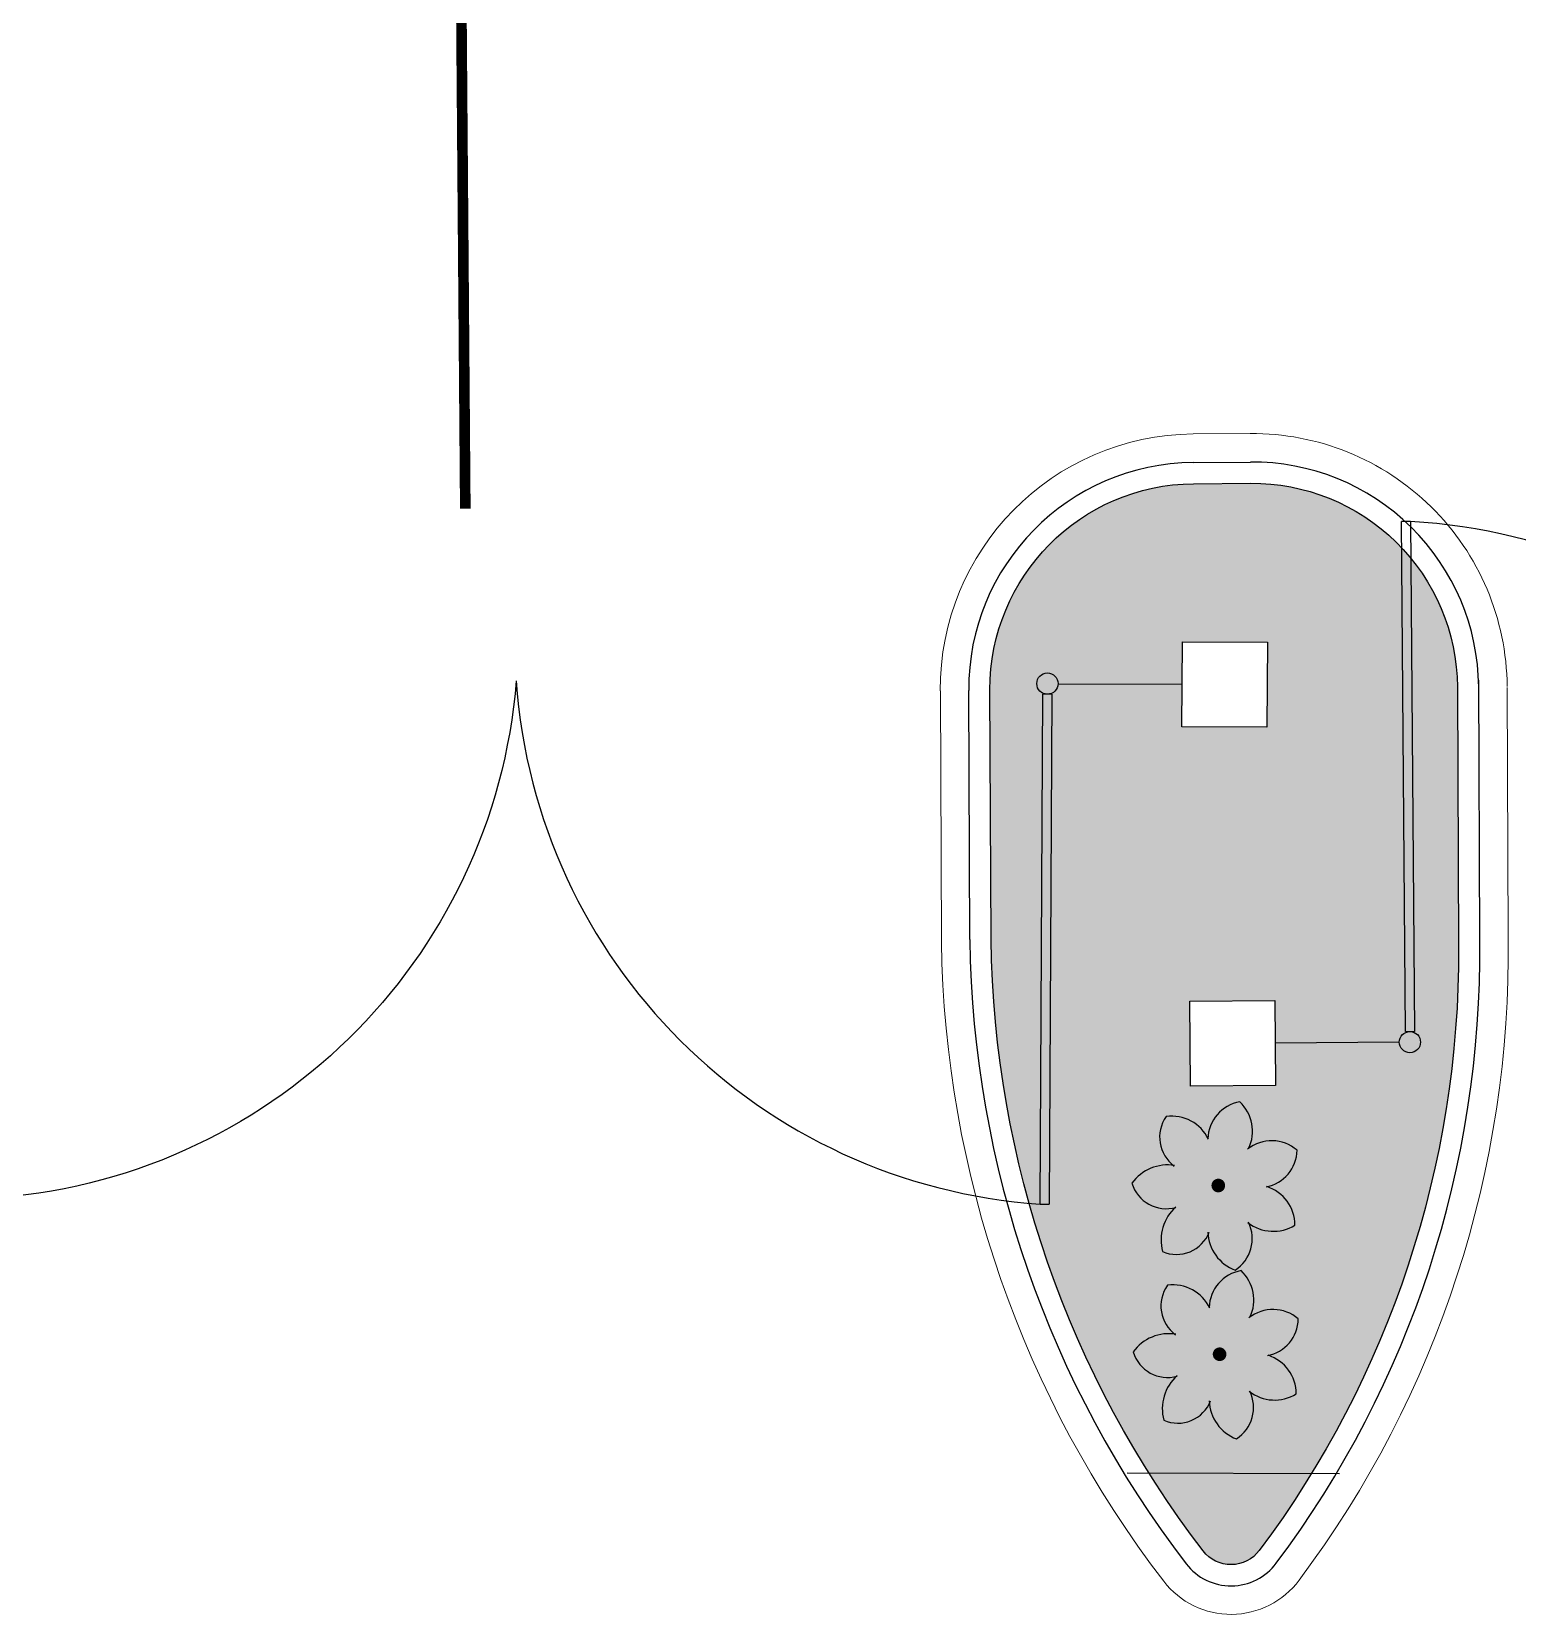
# Model space of a CAD drawing. Header units: feet. Extents: x 919634 to 928945, y 707022 to 708026.
# Drawn here: x 920562.41 to 920597.37, y 707489.18 to 707526.42 of the extents above; entities that cross this region are included whole.
import ezdxf

# ---------------------------------------------------------------- set-up
doc = ezdxf.new("R2010")
doc.units = ezdxf.units.FT
doc.header["$LTSCALE"] = 20
doc.header["$MEASUREMENT"] = 0
for name, color, linetype in [('-u-site-xref', 7, 'Continuous'), ('L-002', 15, 'Continuous'), ('LK-SHRB-035M', 4, 'Continuous'), ('LK-SHRB-TRNK', 3, 'Continuous'), ('LP-PATT-GRND', 251, 'Continuous'), ('LP-SHRB', 7, 'Continuous'), ('Site Plan$0$-u-site-fence', 4, 'Site Plan$0$FENCELINE1'), ('Site Plan$0$SP-SIGNAGE', 4, 'Continuous')]:
    doc.layers.add(name, color=color, linetype=linetype)
for name, color, linetype, lineweight in [('Site Plan$0$SP-CURB', 3, 'Continuous', 25), ('Site Plan$0$SP-PAVEMENT MARKINGS', 252, 'Continuous', 30), ('Site Plan$0$SP-PAVEMENT MARKINGS-YELLOW', 252, 'Continuous', 18)]:
    doc.layers.add(name, color=color, linetype=linetype, lineweight=lineweight)
doc.layers.get('-u-site-xref').off()
doc.linetypes.add('Site Plan$0$FENCELINE1', pattern='A,0.25,-0.1,[133,ltypeshp.shx,S=0.1,R=0,X=-0.1,Y=0],-0.1,1', length=1.45)

# ---------------------------------------------------------------- blocks, each defined once
blk = doc.blocks.new('Site Plan')
at = {"layer": 'Site Plan$0$SP-SIGNAGE'}
h = blk.add_hatch(color=256, dxfattribs=at)
edge = h.paths.add_edge_path()
edge.add_arc((920590.6851502712, 707493.1179579545), 0.6250000000000013, 359.8343584087905, 719.8343584087905)
at = {"layer": 'Site Plan$0$-u-site-fence', "ltscale": 0.12, "extrusion": (-1.18414934996903e-08, -1.491196457665314e-08, 0.9999999999999999)}
for p, q in [((920594.7321424779, 707502.888965232, 1.419334592633881e-06), (920594.641909323, 707514.8900325442, 1.597225587957052e-06)), ((920594.8548542925, 707514.8916336267, 1.599771049742849e-06), (920594.9462735405, 707502.8907449141, 1.421896762776598e-06))]:
    blk.add_line(p, q, dxfattribs=at)
at = {"layer": 'Site Plan$0$-u-site-fence', "ltscale": 0.12}
for p, q in [((920594.8553540619, 707514.8916373843, 1.419380544959159e-06), (920594.6424090924, 707514.8900363018, 1.596809173304292e-06)), ((920586.5600656405, 707511.0768098143, -0.001247771737694803), (920589.4800395796, 707511.0632800624, -0.01237291482173208)), ((920586.4142903509, 707510.827620017, -0.001247773042667544), (920586.2001697446, 707510.8317358643, -0.001247770432722006)), ((920594.7321182443, 707502.8921883012, 1.419286817239129e-06), (920594.9462735405, 707502.8907449141, 1.421896762776598e-06)), ((920594.5894640958, 707502.6411986917, 1.420591789980108e-06), (920591.6695372921, 707502.6198472203, -0.0123729324352605)), ((920586.1418155747, 707498.8306408243, -0.001247772532525171), (920586.3547639428, 707498.8295843137, -0.001247595103896826))]:
    blk.add_line(p, q, dxfattribs=at)
at = {"layer": 'Site Plan$0$-u-site-fence', "ltscale": 0.12, "extrusion": (1.202666672673356e-08, 1.476302622373361e-08, 1)}
for p, q in [((920586.1418155747, 707498.8306408243, -0.00124759255843504), (920586.2001697446, 707510.8317358643, -0.001247770432722006)), ((920586.4143063418, 707510.8308431377, -0.001247772994892149), (920586.3547639428, 707498.8295843137, -0.001247595103896826))]:
    blk.add_line(p, q, dxfattribs=at)
at = {"layer": 'Site Plan$0$-u-site-fence', "ltscale": 0.12}
for points, elevation in [([(920607.3391411835, 707502.7313085106, 0.3744874482548909), (920594.8548542926, 707514.8916336265)], -2.70426583903749e-08), ([(920573.8102649387, 707511.1473778506, -0.3744874482548909), (920561.3520842766, 707498.9603084453)], -9.429129976812334e-09), ([(920573.8102649387, 707511.1473778506, 0.3744638849731128), (920586.1418155746, 707498.8306408244)], -9.429129976812334e-09)]:
    blk.add_lwpolyline(points, format="xyb", dxfattribs=dict(at, elevation=elevation))
at = {"layer": 'Site Plan$0$-u-site-fence', "ltscale": 0.12, "extrusion": (1.1094511829479e-10, 1.338640570502412e-08, 0.9999999999999999), "elevation": -0.002799235572231161}
blk.add_lwpolyline([(920589.4747369157, 707510.0632940395), (920589.485072317, 707512.0632673341), (920591.4850456116, 707512.0529319327), (920591.4747102103, 707510.052958638)], close=True, dxfattribs=at)
at = {"layer": 'Site Plan$0$-u-site-fence', "ltscale": 0.12, "extrusion": (5.612051850311804e-11, -1.338674781289985e-08, 1), "elevation": -0.02179242750229688}
blk.add_lwpolyline([(920591.6622251553, 707503.619820487), (920591.6768494267, 707501.619873955), (920589.6769028947, 707501.6052496834), (920589.6622786234, 707503.6051962153)], close=True, dxfattribs=at)
at = {"layer": 'Site Plan$0$-u-site-fence'}
for centre in [(920586.3100819073, 707511.0796616737, -0.001247771737694803), (920594.839463952, 707502.6414667513, 1.420591789980108e-06)]:
    blk.add_circle(centre, 0.2499999999999999, dxfattribs=at)
at = {"layer": 'Site Plan$0$SP-CURB'}
for p, q in [((920589.7448303024, 707516.2825718938), (920591.0847868293, 707516.2934162492)), ((920584.4839658944, 707505.0569023434), (920584.4607679984, 707510.9137832908)), ((920596.4841057246, 707505.0276098929), (920596.4598119808, 707511.1609021832))]:
    blk.add_line(p, q, dxfattribs=at)
for centre, radius, start, end in [((920589.7879649267, 707510.9527464367), 5.330000000012425, 90.46368834820413, 180.4189582524108), ((920591.127921454, 707510.9635907919), 5.329999999979587, 0.4189582524108807, 90.46368835487402), ((920609.133451691, 707505.371580451), 24.65149432281509, 180.7314046314781, 217.5014254575799), ((920572.4807216554, 707504.76854864), 24.00478201344874, 323.1769043856968, 0.6183519839269114), ((920590.6298912112, 707491.1761411839), 1.33, 217.6235548733993, 323.3038218317606)]:
    blk.add_arc(centre, radius, start, end, dxfattribs=at)
at = {"layer": 'Site Plan$0$SP-PAVEMENT MARKINGS', "const_width": 0.25, "elevation": 2.164071473874334e-08}
blk.add_lwpolyline([(920572.611834585, 707515.19524393), (920572.0196379586, 707590.2561434907)], dxfattribs=at)
at = {"layer": 'Site Plan$0$SP-PAVEMENT MARKINGS-YELLOW'}
for p, q in [((920589.7394081263, 707516.9525499531, -8.60463302153645e-09), (920591.0793646533, 707516.9633943085, -8.60463302153645e-09)), ((920583.8141723517, 707505.0043260248, -1.425742806877817e-08), (920583.7907856161, 707510.9088841585, -9.367371878862245e-09)), ((920597.1537721182, 707505.1122847281, -1.424938361880008e-08), (920597.1305088656, 707510.9854152309, -9.385601210795058e-09))]:
    blk.add_line(p, q, dxfattribs=at)
for centre, radius, start, end in [((920589.7879649267, 707510.9527464367, -8.60463302153645e-09), 6.000000000012426, 90.46368834820413, 180.4189582524108), ((920591.127921454, 707510.9635907919, -8.60463302153645e-09), 5.999999999979588, 0.4189582524108807, 90.46368835487402), ((920609.1374003241, 707505.3737100775, 1.607752105988337e-08), 25.32592188885489, 180.835700975153, 217.5030403206638), ((920572.4751213843, 707504.7714530393, 1.609361066564075e-08), 24.68100419906227, 323.1827444424305, 0.7912497382144578), ((920590.6298912112, 707491.1761411839, -4.459237719743971e-08), 2, 217.6235548733993, 323.3038218317606)]:
    blk.add_arc(centre, radius, start, end, dxfattribs=at)
at = {"layer": 'Site Plan$0$SP-SIGNAGE'}
blk.add_line((920593.1809579663, 707492.4857399644), (920588.185728841, 707492.5001811681), dxfattribs=at)
blk = doc.blocks.new('SHRUB-TROP-021')
at = {"layer": 'LK-SHRB-035M'}
for centre, radius, start, end in [((0.2050029450502109, 0.3360133686508497), 0.2813606815162891, 99.81236474148636, 178.8039190745492), ((-0.04115086955115999, 0.3981602491172147), 0.2924923688075597, 334.3201672926311, 47.34071649546451), ((-0.1695433585495323, 0.3541073003526698), 0.2609290315766107, 144.5008027595009, 233.9817316949567), ((-0.3404575688343812, 0.2125282054285194), 0.2960238089511707, 25.25543527769498, 98.06171615817009), ((0.3917317984839173, 0.04449209637533258), 0.2835755491196986, 49.13242841121446, 128.6055972661265), ((0.300101942051441, 0.2629031987627179), 0.2772053496805089, 280.4099225770028, 359.1805488834527), ((-0.372045348889344, -0.1722885144896793), 0.3231601176720892, 80.77017386270857, 144.1242211206259), ((-0.3819481711535531, 0.09298500412337418), 0.2631323076318442, 196.763254795117, 285.6734831794185), ((0.2642978576375157, -0.2912204918370485), 0.2979705563696382, 0.134352978046978, 72.07680648065515), ((-0.09337966430986455, -0.4001811930455723), 0.3267013662609426, 131.7923032997169, 194.9508527616941), ((-0.3066464151774113, -0.2466404376100435), 0.2589249086668167, 246.7100301005974, 338.3841968309644), ((0.2361128504607422, -0.3297749434067505), 0.3126474042495261, 182.1854245426471, 248.8532188837066), ((-0.02858895321833188, -0.3892367454438812), 0.2774207412489536, 303.201535627163, 25.53239975520598), ((0.4033293609324602, -0.0342472910201792), 0.3015592417502548, 232.0190087908792, 301.8066719822189)]:
    blk.add_arc(centre, radius, start, end, dxfattribs=at)
at = {"layer": 'LK-SHRB-TRNK', "const_width": 0.05}
blk.add_lwpolyline([(-0.02268510699350657, 0.01050647042030661, 1), (0.02268510699352078, -0.01050647042029951, 1)], format="xyb", close=True, dxfattribs=at)

msp = doc.modelspace()

# ---------------------------------------------------------------- block references
at = {"layer": '-u-site-xref'}
msp.add_blockref('Site Plan', (0, 0), dxfattribs=at)

# ---------------------------------------------------------------- next in the draw order: hatches: boundary and pattern name
at = {"layer": 'LP-PATT-GRND'}
h = msp.add_hatch(dxfattribs=at)
h.set_pattern_fill('LAFX-C230-CHIPSCRATCH', color=256, scale=10, angle=90, pattern_type=2)
h.set_pattern_definition([(96.17017509502999, (920580.2334120824, 707492.9265724082), (30.00000000001826, -280.0000000001584), [0.6762600000000001, -371.479618502]), (96.63251461514, (920574.4910120824, 707494.5982724082), (30.00000000005758, -260.0000000004334), [0.78664, -432.110577544]), (98.36588612402998, (920580.3606120824, 707493.0900724082), (9.99999999999824, -70.00000000001234), [0.62448, -343.032329809]), (100.8855270547, (920576.7990120824, 707497.4875724082), (40.00000000016262, -210.0000000000291), [0.48112, -264.282930084]), (102.094757077, (920574.6180120824, 707494.6709724081), (9.999999999994358, -50.00000000002232), [0.78053, -142.397682057]), (102.2004687274, (920579.4884120824, 707497.0150724082), (29.99999999996123, -139.9999999995915), [0.68788, -377.861982976]), (102.8750015596, (920579.6156120824, 707497.0696724082), (49.99999999997007, -220.0000000000911), [0.6523999999999999, -358.3740567199999]), (108.4349488229, (920577.1261120824, 707492.7811724083), (-3.841428877090303e-12, -10.00000000000512), [0.5171699999999999, -31.105606831]), (109.9831065219, (920577.0352120824, 707497.5057724082), (9.999999999992896, -29.99999999998114), [0.42538, -116.621615351]), (110.5560452196, (920581.2692120824, 707501.7941724082), (10.00000000002559, -30.00000000003855), [0.62103, -84.81900822010002]), (111.2505055071, (920580.3788120823, 707498.6686724082), (49.99999999988304, -129.9999999999208), [0.7019, -192.430179495]), (111.8014094864, (920579.9608120824, 707500.2132724082), (10.00000000002615, -29.9999999999925), [0.58714, -53.2645091486]), (115.6410058243, (920577.3260120824, 707492.7993724082), (109.9999999999661, -229.9999999999854), [0.50391, -276.8045815309999]), (115.6410058243, (920580.1426120824, 707500.2496724082), (109.9999999999661, -229.9999999999854), [0.50391, -276.8045815309999]), (116.5650511771, (920575.8904120824, 707492.8174724082), (-10.00000000000478, 9.999999999997097), [1.0565, -21.3042297141]), (117.2553283749, (920581.1783120824, 707501.6851724082), (9.9999999999965, -20.00000000002952), [0.67455, -370.539672181]), (117.4075754378, (920580.8876120824, 707497.1241724083), (9.99999999998016, -19.99999999997796), [0.5526599999999998, -303.585462117]), (119.3577535428, (920580.4878120824, 707498.8322724082), (50.00000000009329, -90.00000000013418), [0.66717, -182.908428953]), (122.0053832081, (920580.7786120824, 707497.0332724082), (29.99999999998492, -49.99999999995106), [0.5142899999999999, -93.825522741]), (124.6951535312, (920575.8541120824, 707493.2354724082), (19.99999999997083, -29.99999999999599), [0.5746299999999999, -157.53924993]), (125.7538872544, (920584.3038120824, 707498.1781724083), (49.99999999997907, -70.00000000006605), [0.5598, -307.498647829]), (126.0273733851, (920584.1766420824, 707497.9600724082), (50.00000000000984, -70.00000000002306), [0.74148, -135.27322799]), (133.6028189727, (920572.9100120824, 707490.7277724082), (190.0000000003203, -200.0000000003617), [0.52697, -289.473026689]), (144.7824070318, (920573.9820120824, 707493.9259724081), (-99.99999999967943, 69.99999999979174), [0.37812, -207.708396182]), (146.9761324442, (920574.0910120824, 707494.0349724082), (-170.0000000003255, 110.0000000002261), [0.43346, -238.103751104]), (150.2551187031, (920572.9650120824, 707491.0548624082), (-20.00000000004322, 10.00000000000814), [0.43951, -80.1830676909]), (163.4429286244, (920582.9955120824, 707496.9060724082), (-270.0000000000688, 79.99999999983302), [0.70143, -385.303752249]), (163.539985188, (920578.8887120824, 707494.0349724082), (-170.0000000001469, 49.99999999991471), [0.83371, -457.969076688]), (163.7397952917, (920578.4526120824, 707498.8685724082), (-70.00000000000418, 19.99999999998539), [0.45429, -249.545712663]), (163.8865817669, (920578.8524120824, 707493.8714724082), (-70.00000000000053, 20.00000000001471), [0.8511599999999999, -467.5503815979999]), (164.5778386813, (920578.5253120824, 707499.0502724082), (-109.9999999995936, 29.99999999980836), [0.5466599999999999, -300.2855221319999]), (169.5625246489, (920581.7780120823, 707494.4165724082), (-109.9999999996751, 19.9999999999044), [0.7021299999999998, -385.691446883]), (171.8698976458, (920581.8507120823, 707499.8316724082), (-9.999999999997915, 1.051303658781902e-11), [0.8994400000000001, -69.8112350807]), (172.146686698, (920581.7416120823, 707494.6164724082), (-220.0000000003102, 30.00000000012762), [0.53196, -292.213660848]), (174.2894068625, (920575.3453120823, 707490.6005724082), (-10.00000000000011, 6.389503580320761e-14), [0.5478599999999999, -99.95089246349998]), (174.559667969, (920576.5628120824, 707491.6181724082), (-110.0000000003845, 10.00000000002594), [0.76666, -210.183574948]), (175.2363583093, (920575.3998120824, 707490.7641124082), (-10.00000000000117, -4.070020396388562e-12), [0.43763, -119.978318273]), (175.3331416286, (920581.6690120824, 707499.7589724082), (-370.0000000000084, 29.99999999974646), [0.8933699999999999, -490.7365771029999]), (175.3645365731, (920576.5446120824, 707496.5062724082), (-250.0000000000108, 19.99999999998941), [0.67455, -370.539672181]), (176.054813771, (920583.0500120823, 707496.7243724082), (-150.0000000004044, 9.999999999928988), [1.0565, -289.632387014]), (176.1859251657, (920582.5230120823, 707498.4688724081), (-10.00000000000392, 1.683710428731311e-12), [0.5463499999999999, -149.78660889]), (177.3369992339, (920576.5083120824, 707491.5091724081), (-220.0000000002948, 10.00000000014053), [0.78222, -429.6826460520001]), (178.3634229584, (920582.5230120823, 707498.3416724082), (-10.00000000000306, -3.06120930616901e-12), [0.63626, -349.506566189]), (181.3639275316, (920584.1948120823, 707499.9225724082), (9.999999999998643, -6.544642959647517e-13), [0.76342, -419.35561173]), (183.4682292589, (920583.9585820824, 707499.7953724082), (169.9999999996823, 9.999999999929102), [0.60076, -330.004745519]), (186.5819446552, (920582.2686120823, 707503.1211724082), (90.0000000000428, 10.00000000003935), [0.47559, -261.249453069]), (186.7098368078, (920578.6161120824, 707496.4699724081), (89.99999999995987, 10.00000000006379), [0.3110499999999999, -170.861381821]), (186.7098368078, (920578.3436120824, 707493.9441724082), (89.99999999995987, 10.00000000006379), [0.3110499999999999, -170.861381821]), (187.3523793599, (920577.5804120824, 707495.5795724082), (79.99999999997496, 10.00000000000708), [0.56799, -312.002005805]), (187.7651660184, (920579.3794120824, 707492.1632724082), (149.9999999997006, 19.99999999989166), [0.40347, -221.632560479]), (188.6156481842, (920582.3776120824, 707503.2841724082), (200.0000000001857, 30.00000000015621), [0.6065, -333.159881996]), (189.0902769208, (920577.4532120824, 707495.4341724082), (189.9999999996422, 29.99999999986652), [0.46007, -252.719712555]), (189.1623470457, (920579.5247120823, 707492.0179724082), (249.9999999998704, 39.99999999988212), [0.5706, -313.435772893]), (189.6887865604, (920580.2879120824, 707495.9066724082), (59.99999999995016, 10.00000000002743), [0.75581, -415.176875051]), (189.7275785514, (920584.6854120824, 707500.1771724082), (59.99999999999588, 9.999999999997636), [0.6452999999999999, -354.460338149]), (190.539183729, (920580.2334120824, 707495.7430724083), (269.9999999999534, 50.00000000180336), [0.7947799999999999, -436.583772418]), (192.994616792, (920576.4719120824, 707496.8515724082), (89.99999999997969, 20.00000000013304), [0.48488, -132.931764718]), (195.945395901, (920578.5980120824, 707494.0167724082), (39.99999999998094, 10.00000000004902), [0.2645799999999999, -72.53651795419998]), (196.504361382, (920574.0910120824, 707492.0179724082), (169.9999999997914, 50.00000000072868), [0.51171, -281.090842904]), (196.699244234, (920579.3248120823, 707499.9770724082), (69.99999999999083, 20.0000000000048), [0.3794299999999999, -104.023633166]), (198.434948823, (920578.9614120824, 707499.8680724083), (10.00000000000512, 1.361183218152947e-11), [0.11493, -31.507849986]), (198.434948823, (920577.6167120824, 707497.9600724082), (10.00000000000512, 1.361183218152947e-11), [0.22985, -31.3929233703]), (198.434948823, (920575.7814120824, 707491.2910924082), (10.00000000000512, 1.361183218152947e-11), [0.11493, -31.507849986]), (200.55604522, (920577.3987120824, 707497.8873724082), (29.99999999996874, 10.00000000023503), [0.46577, -84.97426552839998]), (200.85445804, (920578.9978120824, 707496.6153724082), (79.99999999980065, 30.00000000059687), [0.40835, -224.313697015]), (202.109448344, (920581.5781120823, 707499.9952724082), (49.99999999988172, 20.00000000020357), [0.6276399999999999, -344.77068045]), (202.166345822, (920578.2530120824, 707491.0911724082), (49.99999999998452, 19.99999999991003), [0.5297999999999999, -291.017809221]), (202.932100438, (920577.7621120823, 707490.8913124081), (189.9999999994623, 80.00000000137501), [0.513, -281.798881414]), (204.44395478, (920581.8143120824, 707502.7211724082), (90.00000000030764, 39.99999999935265), [0.21957, -120.610892745]), (205.016893478, (920575.3998120824, 707495.7975724082), (129.9999999998764, 59.99999999966665), [0.3007899999999999, -165.228661834]), (205.463345062, (920574.4730120824, 707492.1996724082), (189.9999999999267, 90.00000000048611), [0.42266, -232.171408835]), (206.565051177, (920575.9995120824, 707491.4000724083), (-10.00000000001455, -9.999999999987327), [0.2438, -22.1168836071]), (206.565051177, (920581.9597120824, 707498.2689724081), (-10.00000000001455, -9.999999999987327), [0.48759, -21.8730874392]), (206.565051177, (920578.5798120823, 707491.2547424082), (-10.00000000001455, -9.999999999987327), [0.36569, -21.9949855231]), (206.565051177, (920573.6010120824, 707491.8725724082), (-10.00000000001455, -9.999999999987327), [0.48759, -21.8730874392]), (207.216111557, (920578.3072120824, 707496.4336724082), (20.00000000007996, 9.999999999905919), [0.7151799999999999, -392.858191485]), (208.610459666, (920581.9779120823, 707500.2132724082), (19.99999999999989, 10.00000000001496), [0.45538, -124.84426454]), (209.054604099, (920576.9625120824, 707497.7237724082), (19.99999999999841, 9.999999999965011), [0.37417, -102.582127458]), (210.379126011, (920582.4867120824, 707498.5778724082), (120.000000000805, 69.99999999943704), [0.61084, -335.543882938]), (210.379126011, (920575.1272120824, 707495.6703724082), (120.0000000008055, 69.99999999943617), [0.61084, -335.543882938]), (212.005383208, (920583.9949220824, 707498.0690724083), (50.00000000000342, 29.99999999989764), [0.5142899999999999, -93.825522741]), (212.005383208, (920576.3811120824, 707494.6164724082), (50.00000000000342, 29.99999999989764), [0.17143, -94.16838179400001]), (212.471192291, (920575.6720120824, 707491.2547724082), (79.99999999984516, 50.0000000001976), [0.2369, -130.147120816]), (213.11134196, (920580.7604120824, 707493.7805724082), (200.0000000009927, 129.9999999987979), [0.49897, -274.091632218]), (213.690067526, (920578.0347120824, 707493.9077724082), (19.99999999999098, 9.999999999998765), [0.58966, -35.4658484915]), (213.94358702, (920584.9398410824, 707498.7050724082), (30.00539993196277, 19.99189773183405), [1.139, -589.623198757]), (214.992020199, (920582.6684120824, 707498.7050724082), (29.99999999981498, 20.00000000020945), [0.22181, -121.843744812]), (215.537677792, (920583.5588120824, 707497.7964724082), (30.00000000000514, 20.00000000002126), [0.62527, -85.39798428080002]), (215.837652954, (920581.5236120824, 707498.0508724082), (70.00000000023506, 49.99999999965438), [0.40347, -221.632560479]), (216.253837737, (920580.3424120824, 707493.5079724082), (110.0000000003555, 79.99999999895189), [0.33801, -185.67274306]), (216.46923439, (920577.2896120824, 707490.6914324082), (189.9999999998579, 139.9999999996287), [0.5197200000000001, -285.487275501]), (217.405356631, (920576.2357120824, 707494.5255724082), (40.00000000020457, 29.99999999970763), [0.38889, -213.620458648]), (217.998732443, (920580.9966120824, 707499.7589724082), (89.99999999917995, 70.00000000061009), [0.73791, -405.34090424]), (219.957548931, (920584.0494420824, 707500.0678724082), (59.99999999982756, 50.00000000015977), [0.87714, -481.82359612]), (220.462227492, (920580.6695120824, 707501.2311724082), (270.0000000003859, 229.9999999995692), [0.81204, -446.0660152560001]), (221.34777722, (920579.0523120824, 707494.4165724082), (79.99999999942885, 70.00000000025464), [0.60514, -332.411375362]), (222.137594774, (920582.1959120823, 707503.0661724082), (100.0000000001221, 90.00000000046462), [0.51461, -282.681435662]), (222.709389957, (920579.2885120824, 707494.6346724082), (120.0000000007417, 109.9999999992859), [0.3214900000000001, -176.596573592]), (222.797401838, (920580.0517120823, 707500.7041724082), (130.0000000003732, 119.9999999993618), [0.66865, -367.298738157]), (222.878903603, (920581.1965120824, 707497.8146724082), (130.0000000003482, 119.9999999988971), [0.6943300000000001, -190.355399955]), (223.152389734, (920577.9075120824, 707498.2325724082), (149.9999999997211, 139.9999999997142), [0.39853, -218.91859003]), (223.781124765, (920580.0699120824, 707493.3081724083), (229.9999999992195, 220.0000000002621), [0.6040499999999999, -331.8113543399999]), (225, (920576.7081120823, 707492.4177724082), (-1.722546424199225e-15, -10.0000000000064), [0.17989, -13.9622470161]), (225, (920575.2726120824, 707492.7266724082), (-1.722546424199225e-15, -10.0000000000064), [0.28268, -13.8594535261]), (225, (920576.5809120823, 707492.2904724082), (-1.722546424199225e-15, -10.0000000000064), [0.10279, -14.0393421337]), (225, (920581.2692120824, 707494.2893724082), (-1.722546424199225e-15, -10.0000000000064), [0.7195499999999999, -13.4225811934]), (225, (920578.7252120824, 707491.4000724083), (-1.722546424199225e-15, -10.0000000000064), [0.20559, -13.9365486436]), (225, (920576.1448120824, 707491.5454724082), (-1.722546424199225e-15, -10.0000000000064), [0.20559, -13.9365486436]), (226.218875235, (920583.0500120823, 707497.4330724082), (-220.0000000002622, -229.9999999992194), [0.6040499999999999, -331.8113543399999]), (226.468800714, (920574.6000120824, 707495.3614724082), (-180.0000000015659, -189.9999999990905), [0.50128, -275.361001513]), (227.290610043, (920579.4339120823, 707497.0877724082), (-109.9999999992867, -120.000000000741), [0.64297, -176.275087055]), (228.012787504, (920581.9234120824, 707495.2342724082), (-80.00000000026074, -89.99999999971345), [0.24447, -134.291768029]), (228.503531645, (920572.6920120824, 707490.9458324081), (-149.9999999994802, -170.0000000006999), [0.63079, -346.500310104]), (229.969740728, (920575.6542120824, 707493.1809724082), (-50.00000000008947, -59.99999999987295), [0.59329, -325.903261346]), (230.063616853, (920581.6144120824, 707502.6301724082), (-49.97783183184799, -60.01846653641535), [1.0191, -481.681672648]), (231.766174823, (920576.6173120824, 707489.8737124082), (-109.9999999987585, -140.0000000006685), [0.76342, -419.35561173]), (232.594643369, (920582.9046120824, 707499.0139724083), (-29.99999999970765, -40.00000000020457), [0.38889, -213.620458648]), (232.594643369, (920575.4725120824, 707491.1275424082), (-29.99999999970765, -40.00000000020457), [0.38889, -213.620458648]), (232.650650955, (920578.8524120824, 707499.8316724082), (-160.0000000010157, -209.9999999986016), [0.86863, -477.148108309]), (233.746162263, (920576.3447120824, 707491.8180724082), (-79.9999999989511, -110.000000000356), [0.33801, -185.67274306]), (234.162347046, (920581.7598120824, 707495.0525724082), (-49.99999999965441, -70.00000000023506), [0.4034699999999999, -221.632560479]), (235.007979801, (920578.3254120824, 707499.1411724082), (-20.00000000020946, -29.99999999981497), [0.22181, -121.843744812]), (235.619655276, (920577.2533120824, 707495.4159724083), (-20.00000000006167, -29.99999999991712), [0.4183399999999999, -229.798949469]), (236.003540852, (920576.4719120824, 707496.9787724082), (-19.98801278740449, -30.00798801671359), [0.9424699999999998, -481.6546721569999]), (236.309932474, (920575.1636120824, 707490.6732624082), (-9.99999999999877, -19.99999999999098), [0.39311, -35.66240324589999]), (236.309932474, (920577.5440120824, 707493.5806724082), (-9.99999999999877, -19.99999999999098), [0.7862199999999999, -35.2692937372]), (236.309932474, (920573.1650120824, 707491.6544724082), (-9.99999999999877, -19.99999999999098), [0.8517399999999999, -35.2037754857]), (237.171458209, (920580.6877120824, 707497.3421724082), (-89.99999999878462, -140.0000000003265), [0.67038, -368.24695702]), (238.815025341, (920577.6712120824, 707496.1065724082), (-30.00000000023586, -49.99999999987617), [0.8071499999999999, -443.37749645]), (239.7435628360001, (920581.5236120824, 707494.7254724082), (-40.00000000059814, -69.99999999971143), [0.50489, -138.419546984]), (240.524110997, (920579.6338120823, 707492.8901724082), (-89.99999999915023, -160.0000000000963), [0.48009, -263.716811055]), (241.557071376, (920582.6320120824, 707496.9969724081), (-69.9999999993508, -130.0000000007661), [0.49599, -272.450896032]), (242.354024636, (920579.3975120824, 707492.4722724082), (-10.00000000008684, -19.99999999994688), [0.4307799999999999, -236.634608601]), (242.447188423, (920579.1976120824, 707492.0906724082), (-10.00000000011721, -19.99999999998691), [0.47141, -258.951026112]), (243.434948823, (920575.9449120824, 707496.1973724082), (9.999999999987331, 10.00000000001455), [0.081265, -22.2794143857]), (243.434948823, (920575.2363120824, 707490.8186324082), (9.999999999987331, 10.00000000001455), [0.16253, -22.1981489964]), (243.434948823, (920576.8717120824, 707490.3825154082), (9.999999999987331, 10.00000000001455), [0.56886, -21.7918220499]), (244.440034828, (920575.9268120824, 707494.2893724082), (-100.0000000006943, -209.9999999997954), [0.4632799999999999, -254.487691681]), (244.653824058, (920579.5974120824, 707497.4330724082), (-80.00000000014793, -169.9999999999026), [0.3820299999999999, -209.855926644]), (244.798876355, (920580.9603120824, 707501.8491724082), (-69.99999999865322, -150.0000000003629), [0.6828200000000001, -187.200119549]), (245.224859431, (920578.8705120824, 707496.7606724082), (-50.00000000026489, -109.9999999997291), [0.78053, -142.397682057]), (246.279604428, (920580.4151120824, 707499.3046724082), (-70.04956293273241, -159.9783070697679), [1.31, -446.46227656]), (246.370622269, (920580.3243120824, 707496.7788724082), (-30.00000000040134, -69.99999999977962), [0.6346999999999999, -174.007788985]), (247.619864948, (920578.0347120824, 707498.5414724082), (-20.00000000002743, -49.99999999996565), [0.3340799999999999, -183.513684266]), (247.750976343, (920576.5083120824, 707492.2178724082), (-19.99999999981668, -50.00000000007987), [0.43193, -237.265355011]), (247.96377306, (920578.7615120824, 707496.7970724083), (-19.99999999986497, -50.00000000003076), [0.82335, -452.2770792170001]), (248.6293777309999, (920578.1982120824, 707498.9594724082), (-69.99999999904112, -180.0000000007254), [0.4488, -246.532977923]), (248.962488975, (920577.1079120823, 707492.9265724082), (-29.99999999940691, -80.00000000021086), [0.2531, -139.030783155]), (249.14554196, (920579.7428120824, 707497.8146724082), (-30.0000000005969, -79.99999999980065), [0.40835, -224.313697015]), (253.810793743, (920576.6355120824, 707497.5420724083), (-19.99999999995832, -69.9999999999778), [0.58658, -322.213671572]), (254.156917882, (920574.2550120824, 707494.9980724083), (-150.2209583871708, -529.9374148536106), [1.3978, -622.220684787]), (255.963756532, (920582.3958120823, 707503.8661724082), (-1.525285623569997e-11, -9.999999999995973), [0.82415, -40.40690339969999]), (258.178511659, (920574.0550120823, 707492.2178724082), (-50.00000000168139, -239.9999999998304), [0.79831, -438.5193469439999]), (258.40782459, (920580.0699120824, 707496.1973724082), (-9.999999999748123, -50.0000000000628), [0.72344, -397.3971401869999]), (258.929797422, (920582.3958120823, 707496.5608724082), (-80.00000000034487, -409.9999999994631), [0.8517399999999999, -467.869928541]), (259.380344724, (920574.1820120824, 707492.3631724082), (-19.99999999974283, -110.0000000002713), [0.8874299999999999, -161.900774515]), (262.874983651, (920575.7269120824, 707493.8714724082), (-1.962657984121078e-11, -10.00000000000304), [0.29301, -80.32957095489999]), (264.805571092, (920575.6905120824, 707493.5806724082), (-4.673545054499554e-11, -10.00000000000293), [0.4014200000000001, -110.052188761]), (265.31410016, (920576.7445120824, 707490.6732624082), (-30.12296277972201, -369.9900094777729), [1.1122, -490.517763596]), (266.1859251659999, (920576.8899120823, 707490.5824024082), (5.066927263110218e-11, -10.00000000000392), [0.81953, -149.513431443]), (266.633539337, (920578.3254120824, 707491.3456024082), (7.530650932631518e-11, -10.00000000000006), [0.6189, -169.674964893]), (267.61405597, (920578.1073120824, 707491.1457224082), (6.819518390889586e-11, -9.999999999996493), [0.43649, -239.771748737])])
edge = h.paths.add_edge_path()
edge.add_arc((920590.6298912112, 707491.176141184), 0.8299999999672616, 217.6562105727828, 323.3377630386338, ccw=False)
edge.add_arc((920609.1334516917, 707505.3715804511), 24.15149432346664, 180.7363295516961, 217.5000193096863, ccw=False)
edge.add_line((920584.9839517451, 707505.061209083), (920584.9580120824, 707510.9314034727))
edge.add_arc((920589.7879649265, 707510.9527464366), 4.829999999797312, 90.46368834668613, 180.2531813114157, ccw=False)
edge.add_line((920589.7488767024, 707515.7825882673), (920591.08883323, 707515.7934326227))
edge.add_arc((920591.1279214541, 707510.9635907921), 4.829999999715699, 0.4271332067808089, 90.46368834808942, ccw=False)
edge.add_line((920595.9577872403, 707510.9995975329), (920595.9852671573, 707504.8739917554))
edge.add_arc((920572.4807216546, 707504.7685486404), 23.50478201429759, -36.824596910081084, 0.25703134485581813, ccw=False)
h.paths.add_polyline_path([(920589.485072317, 707512.0632673342), (920591.4850456116, 707512.052931933), (920591.4747102102, 707510.0529586382), (920589.4747369157, 707510.0632940396)], flags=16)
h.paths.add_polyline_path([(920589.6622786234, 707503.6051962152), (920591.6622251553, 707503.6198204865), (920591.6768494267, 707501.6198739549), (920589.6769028947, 707501.6052496836)], flags=16)

# ---------------------------------------------------------------- next in the draw order: linework, layer by layer
at = {"layer": 'L-002'}
msp.add_lwpolyline([(920591.2956917787, 707490.6805510265, -0.4968479141492698), (920589.9727879522, 707490.6690757966, -0.1618020728623328), (920584.9839517451, 707505.061209083), (920584.9580120824, 707510.9314034727, -0.413137869669815), (920589.7488767024, 707515.7825882673), (920591.08883323, 707515.7934326227, -0.4144004428126825), (920595.9577872403, 707510.9995975329), (920595.9852671573, 707504.8739917554, -0.1632259803510513)], format="xyb", close=True, dxfattribs=at)
for points, elevation in [([(920589.485072317, 707512.0632673342), (920591.4850456116, 707512.052931933), (920591.4747102102, 707510.0529586382), (920589.4747369157, 707510.0632940396)], -0.01237241400164868), ([(920589.6622786234, 707503.6051962152), (920591.6622251553, 707503.6198204865), (920591.6768494267, 707501.6198739549), (920589.6769028947, 707501.6052496836)], -0.01237291913199337)]:
    msp.add_lwpolyline(points, close=True, dxfattribs=dict(at, elevation=elevation))

# ---------------------------------------------------------------- next in the draw order: block references
at = {"layer": 'LP-SHRB', "xscale": 3.208701422234521, "yscale": 3.208701422234521, "zscale": 3.208701422234521}
for p in [(920590.3309004732, 707499.2674469787, -6.273115833302108e-09), (920590.36142742, 707495.2967801215, -5.851184244064971e-09)]:
    msp.add_blockref('SHRUB-TROP-021', p, dxfattribs=at)

doc.saveas('drawing.dxf')
